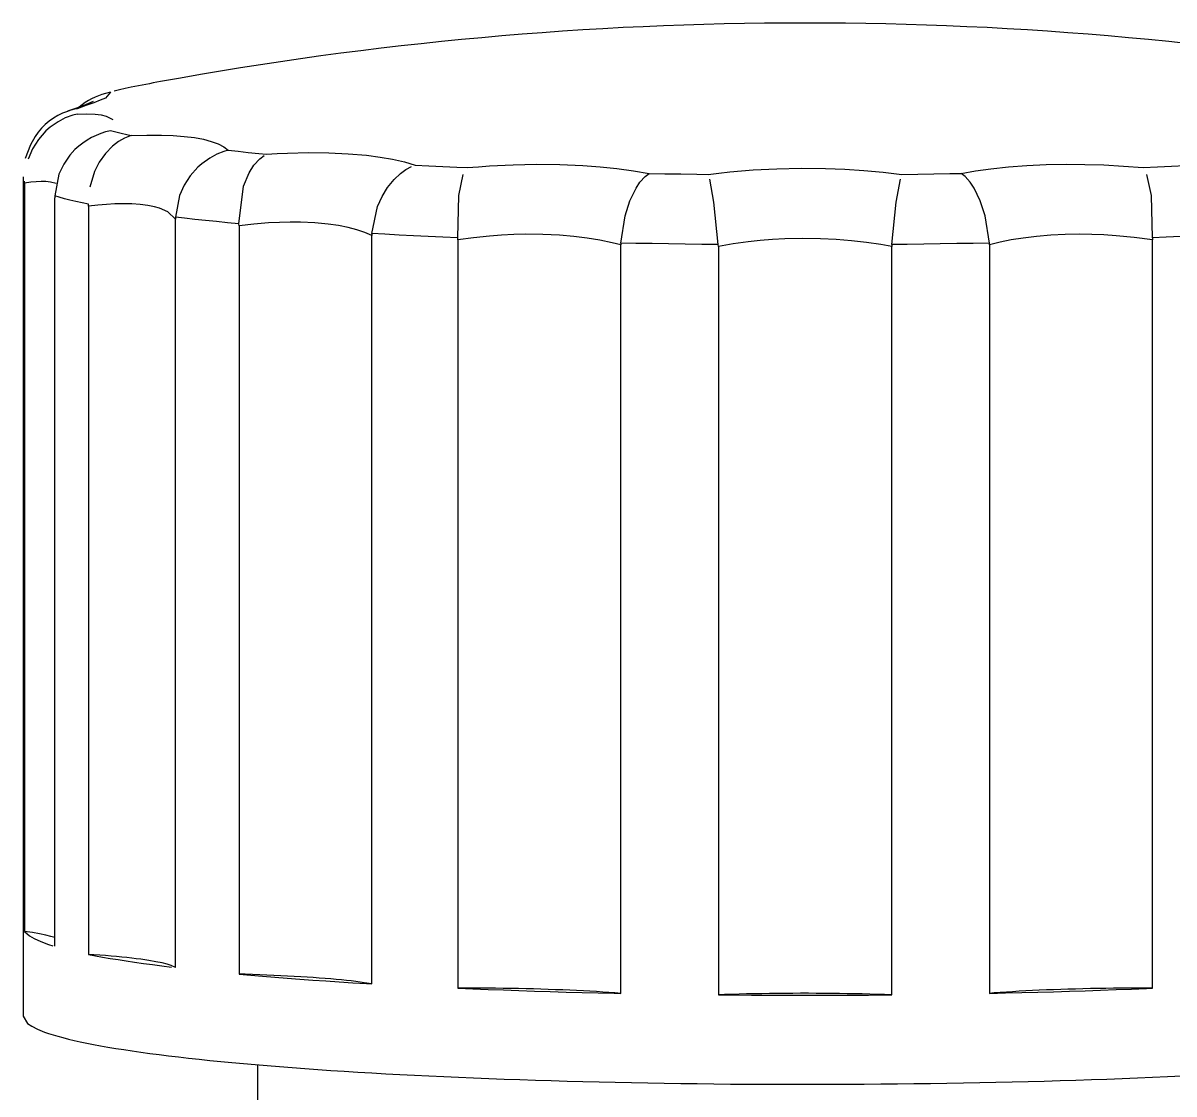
# Model space of a CAD drawing. Header units: millimetres. Extents: x 441156 to 441876, y 4514765 to 4515211.
# Drawn here: x 441628.4805 to 441628.6092, y 4515154.0357 to 4515154.1556 of the extents above; entities that cross this region are included whole.
import ezdxf

# ---------------------------------------------------------------- set-up
doc = ezdxf.new("R2010")
doc.units = ezdxf.units.MM
doc.layers.add('Collettore SL', color=7, linetype='Continuous')
doc.layers.add('Piantone', color=5, linetype='Continuous')

msp = doc.modelspace()

# ---------------------------------------------------------------- linework, layer by layer
at = {"layer": 'Collettore SL', "color": 254, "linetype": 'Continuous'}
msp.add_line((441628.5067088318, 4515154.039009064), (441628.5067088318, 4515154.030216366), dxfattribs=at)
at = {"layer": 'Piantone', "color": 254, "linetype": 'Continuous'}
for p, q in [((441628.4902638507, 4515154.147825108), (441628.4896904514, 4515154.147690244)), ((441628.4804588318, 4515154.138357172), (441628.4804588318, 4515154.044455209)), ((441628.4806346326, 4515154.137657621), (441628.4806342279, 4515154.13787455)), ((441628.4806346326, 4515154.137657621), (441628.4806346326, 4515154.053933977)), ((441628.4840066198, 4515154.136207628), (441628.4840048189, 4515154.135991789)), ((441628.4840048189, 4515154.052268146), (441628.4840048189, 4515154.135991789)), ((441628.4877970334, 4515154.135083712), (441628.4877944721, 4515154.135300594)), ((441628.4877970334, 4515154.135083712), (441628.4877970334, 4515154.051360068)), ((441628.4975048875, 4515154.133834728), (441628.4975010982, 4515154.133618804)), ((441628.4975010982, 4515154.04989516), (441628.4975010982, 4515154.133618804)), ((441628.5046281302, 4515154.132878532), (441628.5046237211, 4515154.133095308)), ((441628.5046281302, 4515154.132878532), (441628.5046281302, 4515154.049154888)), ((441628.5195009406, 4515154.132007302), (441628.51949562, 4515154.131791238)), ((441628.51949562, 4515154.048067594), (441628.51949562, 4515154.131791238)), ((441628.5290978443, 4515154.131308059), (441628.5290921191, 4515154.131524679)), ((441628.5290978443, 4515154.131308059), (441628.5290978443, 4515154.047584415)), ((441628.5473417305, 4515154.130945764), (441628.5473355204, 4515154.130729523)), ((441628.5473355204, 4515154.047005879), (441628.5473355204, 4515154.130729523)), ((441628.558254767, 4515154.130561716), (441628.5582484163, 4515154.130778151)), ((441628.5776692471, 4515154.130778151), (441628.5776628965, 4515154.130561716)), ((441628.5885821431, 4515154.130729523), (441628.588575933, 4515154.130945764)), ((441628.5885821431, 4515154.130729523), (441628.5885821431, 4515154.047005879)), ((441628.6068255444, 4515154.131524679), (441628.6068198192, 4515154.131308059)), ((441628.6068198192, 4515154.047584415), (441628.6068198192, 4515154.131308059)), ((441628.558254767, 4515154.130561716), (441628.558254767, 4515154.046838072)), ((441628.5776628965, 4515154.046838072), (441628.5776628965, 4515154.130561716))]:
    msp.add_line(p, q, dxfattribs=at)
for points in [[(441628.4902638507, 4515154.147825108, 0), (441628.4904403728, 4515154.147827438, 0), (441628.4905690154, 4515154.147815962, 0), (441628.4906807584, 4515154.147747226, 0), (441628.4905791446, 4515154.147618451, 0), (441628.4902510376, 4515154.147423793, 0), (441628.4896992425, 4515154.147167753, 0), (441628.4891069657, 4515154.146923044, 0), (441628.4883803834, 4515154.146642318, 0), (441628.4875053354, 4515154.146320525, 0), (441628.4864992998, 4515154.145964348, 0)], [(441628.4925599707, 4515154.148374933, 0), (441628.4918915335, 4515154.148228724, 0), (441628.4912604158, 4515154.148081259, 0), (441628.490666927, 4515154.147932612, 0), (441628.4902638507, 4515154.147825108, 0)], [(441628.4883169052, 4515154.146765693, 0), (441628.4883119679, 4515154.146763361, 0), (441628.4882604813, 4515154.14673996, 0), (441628.4881322833, 4515154.14668447, 0), (441628.4878976939, 4515154.146587777, 0), (441628.4875206142, 4515154.146439443, 0), (441628.4869659644, 4515154.146230481, 0), (441628.4862088103, 4515154.145956051, 0), (441628.4854290934, 4515154.145682021, 0)], [(441628.4864992998, 4515154.145379236, 0), (441628.4864449605, 4515154.145366243, 0), (441628.4860183927, 4515154.145248991, 0), (441628.4855976921, 4515154.145105922, 0), (441628.4851829482, 4515154.144936637, 0), (441628.4847851454, 4515154.144746033, 0), (441628.4843743775, 4515154.14451769, 0), (441628.4839763902, 4515154.144262729, 0), (441628.4834843638, 4515154.143895322, 0), (441628.4830193429, 4515154.143485495, 0), (441628.4825793033, 4515154.143028451, 0), (441628.4821745956, 4515154.142531505, 0), (441628.4818298285, 4515154.142030193, 0), (441628.4815228903, 4515154.1414983, 0), (441628.4812534131, 4515154.140930601, 0), (441628.4810289188, 4515154.140337353, 0), (441628.4808584626, 4515154.139747324, 0), (441628.4807344907, 4515154.139140684, 0), (441628.4806583794, 4515154.138512063, 0), (441628.4806396807, 4515154.138193525, 0), (441628.4806342279, 4515154.13787455, 0)], [(441628.4864992998, 4515154.145964348, 0), (441628.4864449368, 4515154.14580703, 0), (441628.4864305653, 4515154.145649645, 0), (441628.4864561924, 4515154.145492272, 0), (441628.4864992998, 4515154.145379236, 0)], [(441628.4864992998, 4515154.145379236, 0), (441628.4875846907, 4515154.145393333, 0), (441628.4885200718, 4515154.145353147, 0), (441628.4892086097, 4515154.145272766, 0), (441628.4897682822, 4515154.145150593, 0), (441628.4902026904, 4515154.144983661, 0), (441628.4904986886, 4515154.144774666, 0), (441628.4906550446, 4515154.144523258, 0), (441628.4906699546, 4515154.144231595, 0), (441628.4905396029, 4515154.143894351, 0), (441628.4902638507, 4515154.143518476, 0)], [(441628.4902638507, 4515154.143518476, 0), (441628.4908301188, 4515154.143369025, 0), (441628.491434227, 4515154.143220704, 0), (441628.492075879, 4515154.143073585, 0), (441628.4925599707, 4515154.14296865, 0)], [(441628.4818164288, 4515154.14286631, 0), (441628.4816634809, 4515154.142624177, 0), (441628.4812795307, 4515154.141919415, 0), (441628.4809614113, 4515154.141170861, 0), (441628.4807160275, 4515154.140384348, 0), (441628.4805381479, 4515154.139488686, 0), (441628.4804621033, 4515154.138587474, 0), (441628.4804588318, 4515154.138356146, 0)], [(441628.4925599707, 4515154.14296865, 0), (441628.492514335, 4515154.14295412, 0), (441628.492155973, 4515154.142824568, 0), (441628.491804563, 4515154.142669871, 0), (441628.4914584205, 4515154.142488893, 0), (441628.4911272858, 4515154.142287088, 0), (441628.4907856946, 4515154.142046704, 0), (441628.4904569744, 4515154.141781054, 0), (441628.4900500892, 4515154.141398518, 0), (441628.4896697649, 4515154.140977014, 0), (441628.4893094164, 4515154.140505947, 0), (441628.4889822794, 4515154.139999476, 0), (441628.4887037384, 4515154.13948686, 0), (441628.4884593943, 4515154.138948221, 0), (441628.488245829, 4515154.138371001, 0), (441628.4880718017, 4515154.137773725, 0), (441628.4879418385, 4515154.137176982, 0), (441628.487851664, 4515154.136569149, 0), (441628.4878013401, 4515154.135936187, 0), (441628.4877944721, 4515154.135300594, 0)], [(441628.4925599707, 4515154.14296865, 0), (441628.4943072945, 4515154.143026281, 0), (441628.4959439304, 4515154.143025621, 0), (441628.4972757453, 4515154.142976289, 0), (441628.4985005509, 4515154.14288154, 0), (441628.4996317346, 4515154.142738667, 0), (441628.5006409712, 4515154.142549731, 0), (441628.501527101, 4515154.142314344, 0), (441628.5022817049, 4515154.142034506, 0), (441628.5029117721, 4515154.141704942, 0), (441628.503399563, 4515154.141332326, 0)], [(441628.4862730926, 4515154.141393179, 0), (441628.4861445039, 4515154.141263812, 0), (441628.4857137567, 4515154.140782151, 0), (441628.4853424061, 4515154.140291759, 0), (441628.4850118366, 4515154.139773767, 0), (441628.4847173754, 4515154.139215919, 0), (441628.4844710664, 4515154.138635952, 0), (441628.4842797934, 4515154.138053889, 0), (441628.4841378602, 4515154.13745845, 0), (441628.484044881, 4515154.136835702, 0), (441628.4840066198, 4515154.136207628, 0)], [(441628.503399563, 4515154.141332326, 0), (441628.503347738, 4515154.14131873, 0), (441628.5029393444, 4515154.14119673, 0), (441628.5025363142, 4515154.141049826, 0), (441628.5021366809, 4515154.140876923, 0), (441628.5017517385, 4515154.140683239, 0), (441628.5013517082, 4515154.140451678, 0), (441628.5009636717, 4515154.140194981, 0), (441628.5004786423, 4515154.139824243, 0), (441628.5000198129, 4515154.139414589, 0), (441628.4995791658, 4515154.138955644, 0), (441628.4991728876, 4515154.13846112, 0), (441628.4988207769, 4515154.13795961, 0), (441628.4985054146, 4515154.137431692, 0), (441628.4982223238, 4515154.136864968, 0), (441628.4979830706, 4515154.136277538, 0), (441628.4977945212, 4515154.135689639, 0), (441628.4976512759, 4515154.135089817, 0), (441628.4975527822, 4515154.134464126, 0), (441628.4975048875, 4515154.133834728, 0)], [(441628.503399563, 4515154.141332326, 0), (441628.5045181619, 4515154.141208767, 0), (441628.5056678855, 4515154.141087399, 0), (441628.5068481695, 4515154.14096828, 0), (441628.5077148569, 4515154.140884103, 0)], [(441628.5077148569, 4515154.140884103, 0), (441628.5088898808, 4515154.140954443, 0), (441628.5100486837, 4515154.14100775, 0), (441628.5124055566, 4515154.141063234, 0), (441628.5146586929, 4515154.141042721, 0), (441628.5168523096, 4515154.140941935, 0), (441628.5189027812, 4515154.140761307, 0), (441628.5204118046, 4515154.140562728, 0), (441628.5218150861, 4515154.140316053, 0), (441628.5231295766, 4515154.140016373, 0), (441628.5243220759, 4515154.139669579, 0)], [(441628.5046237211, 4515154.133095308, 0), (441628.5046125213, 4515154.133712586, 0), (441628.504629093, 4515154.134328568, 0), (441628.5046751645, 4515154.134956872, 0), (441628.5047502394, 4515154.135574644, 0), (441628.504850483, 4515154.136160159, 0), (441628.504976924, 4515154.136727766, 0), (441628.5051334254, 4515154.13728864, 0), (441628.5053157011, 4515154.137823078, 0), (441628.5055212858, 4515154.138324524, 0), (441628.5057498301, 4515154.138793346, 0), (441628.5060071254, 4515154.139237937, 0), (441628.5062854264, 4515154.139642221, 0), (441628.5064938976, 4515154.13990224, 0), (441628.506711276, 4515154.140139984, 0), (441628.5069388112, 4515154.140356398, 0), (441628.5071698854, 4515154.140545616, 0), (441628.5074234008, 4515154.140720914, 0), (441628.5076834292, 4515154.14086839, 0), (441628.5077148569, 4515154.140884103, 0)], [(441628.5195009406, 4515154.132007302, 0), (441628.5195503527, 4515154.132617947, 0), (441628.5196384502, 4515154.133230899, 0), (441628.5197672382, 4515154.133850848, 0), (441628.5199351843, 4515154.134464134, 0), (441628.5201318187, 4515154.135040642, 0), (441628.5203624137, 4515154.13560259, 0), (441628.5206295449, 4515154.13615346, 0), (441628.5209286186, 4515154.136681268, 0), (441628.5212510569, 4515154.137172532, 0), (441628.5216004315, 4515154.137634153, 0), (441628.5219799452, 4515154.138068317, 0), (441628.5223826206, 4515154.138464995, 0), (441628.5226766208, 4515154.138718322, 0), (441628.5229793555, 4515154.138950261, 0), (441628.5232909162, 4515154.13916053, 0), (441628.523602767, 4515154.13934384, 0), (441628.5239394252, 4515154.139512734, 0), (441628.5242811656, 4515154.139654558, 0), (441628.5243220759, 4515154.139669579, 0)], [(441628.5243220759, 4515154.139669579, 0), (441628.5258580861, 4515154.139586817, 0), (441628.5274147514, 4515154.139507039, 0), (441628.5289913079, 4515154.139430287, 0), (441628.5301360557, 4515154.139377022, 0)], [(441628.5301360557, 4515154.139377022, 0), (441628.5314025295, 4515154.139484882, 0), (441628.5326694666, 4515154.139575468, 0), (441628.5353054729, 4515154.139707683, 0), (441628.5379077753, 4515154.139761788, 0), (441628.5405318438, 4515154.139735038, 0), (441628.543081475, 4515154.139625106, 0), (441628.5450313814, 4515154.139479683, 0), (441628.546914084, 4515154.139283506, 0), (441628.5487544509, 4515154.13903231, 0), (441628.5505078256, 4515154.138730788, 0)], [(441628.5854098379, 4515154.138730788, 0), (441628.5870432176, 4515154.13901375, 0), (441628.5887601738, 4515154.139253814, 0), (441628.5907348478, 4515154.139465999, 0), (441628.5927848014, 4515154.139621981, 0), (441628.594945491, 4515154.139722207, 0), (441628.5971623705, 4515154.139762341, 0), (441628.5992636706, 4515154.139745431, 0), (441628.6013935345, 4515154.139676542, 0), (441628.603583073, 4515154.139553183, 0), (441628.6057816079, 4515154.139377022, 0)], [(441628.6057816079, 4515154.139377022, 0), (441628.607371981, 4515154.139451578, 0), (441628.6089430178, 4515154.139529185, 0), (441628.6104939473, 4515154.139609806, 0), (441628.6115955876, 4515154.139669579, 0)], [(441628.4806342279, 4515154.13787455, 0), (441628.4805357996, 4515154.138037375, 0), (441628.480477335, 4515154.138200346, 0), (441628.4804588318, 4515154.138357172, 0)], [(441628.5290921191, 4515154.131524679, 0), (441628.5290650117, 4515154.132141368, 0), (441628.5290490866, 4515154.132757361, 0), (441628.5290446709, 4515154.133386305, 0), (441628.5290525662, 4515154.134005353, 0), (441628.529072169, 4515154.13459271, 0), (441628.5291035341, 4515154.135162742, 0), (441628.5291480372, 4515154.135726704, 0), (441628.5292048088, 4515154.136264815, 0), (441628.5292732219, 4515154.136770473, 0), (441628.5293532572, 4515154.137244035, 0), (441628.5294472449, 4515154.137694025, 0), (441628.5295526013, 4515154.138104206, 0), (441628.5296336469, 4515154.138368674, 0), (441628.5297198433, 4515154.138611084, 0), (441628.5298117305, 4515154.138832407, 0), (441628.5299066291, 4515154.139026634, 0), (441628.5300124261, 4515154.139207454, 0), (441628.5301226266, 4515154.13936062, 0), (441628.5301360557, 4515154.139377022, 0)], [(441628.5473417305, 4515154.130945764, 0), (441628.5473893203, 4515154.131560083, 0), (441628.5474607887, 4515154.132173304, 0), (441628.5475585557, 4515154.132799006, 0), (441628.5476796587, 4515154.133414462, 0), (441628.5478184192, 4515154.133998039, 0), (441628.5479766311, 4515154.134564048, 0), (441628.5481580717, 4515154.135123666, 0), (441628.5483568874, 4515154.135657271, 0), (441628.5485700321, 4515154.136158338, 0), (441628.5487968983, 4515154.136627243, 0), (441628.5490424704, 4515154.137072424, 0), (441628.5492987332, 4515154.137477817, 0), (441628.5494853162, 4515154.137738938, 0), (441628.5496755971, 4515154.137978045, 0), (441628.5498705568, 4515154.138196099, 0), (441628.5500645425, 4515154.138387183, 0), (441628.5502731082, 4515154.138564743, 0), (441628.5504827644, 4515154.138714753, 0), (441628.5505078256, 4515154.138730788, 0)], [(441628.5505078256, 4515154.138730788, 0), (441628.5522759815, 4515154.138698803, 0), (441628.5540518317, 4515154.138670241, 0), (441628.5558345047, 4515154.138645113, 0), (441628.5571192394, 4515154.138629184, 0)], [(441628.5571192394, 4515154.138629184, 0), (441628.5583244077, 4515154.138775027, 0), (441628.5595466677, 4515154.138903867, 0), (441628.5621438661, 4515154.139116504, 0), (441628.5647814586, 4515154.139251137, 0), (441628.5675194775, 4515154.139306791, 0), (441628.5702607451, 4515154.139278168, 0), (441628.572416347, 4515154.139195839, 0), (441628.5745513891, 4515154.139061406, 0), (441628.5766956569, 4515154.138871445, 0), (441628.5787984241, 4515154.138629184, 0)], [(441628.5582484163, 4515154.130778151, 0), (441628.5582086708, 4515154.131393813, 0), (441628.5581621696, 4515154.132008846, 0), (441628.5581077994, 4515154.132636886, 0), (441628.5580475628, 4515154.13325513, 0), (441628.5579841604, 4515154.133841813, 0), (441628.5579166666, 4515154.134411289, 0), (441628.5578438037, 4515154.134974817, 0), (441628.5577682236, 4515154.135512639, 0), (441628.5576912134, 4515154.136018164, 0), (441628.5576130864, 4515154.136491757, 0), (441628.55753243, 4515154.136941951, 0), (441628.5574521344, 4515154.137352517, 0), (441628.5573959792, 4515154.137617367, 0), (441628.557340597, 4515154.137860251, 0), (441628.5572857532, 4515154.138082143, 0), (441628.55723303, 4515154.138277018, 0), (441628.557178348, 4515154.138458624, 0), (441628.5571254287, 4515154.13861267, 0), (441628.5571192394, 4515154.138629184, 0)], [(441628.5776692471, 4515154.130778151, 0), (441628.5777089928, 4515154.131393813, 0), (441628.5777554939, 4515154.132008846, 0), (441628.5778098641, 4515154.132636886, 0), (441628.5778701007, 4515154.13325513, 0), (441628.5779335031, 4515154.133841813, 0), (441628.578000997, 4515154.134411289, 0), (441628.5780738599, 4515154.134974817, 0), (441628.5781494399, 4515154.135512639, 0), (441628.57822645, 4515154.136018164, 0), (441628.5783045771, 4515154.136491757, 0), (441628.5783852335, 4515154.136941951, 0), (441628.5784655291, 4515154.137352517, 0), (441628.5785216843, 4515154.137617367, 0), (441628.5785770665, 4515154.137860251, 0), (441628.5786319103, 4515154.138082143, 0), (441628.5786846335, 4515154.138277018, 0), (441628.5787393155, 4515154.138458624, 0), (441628.5787922348, 4515154.13861267, 0), (441628.5787984241, 4515154.138629184, 0)], [(441628.5787984241, 4515154.138629184, 0), (441628.5805854602, 4515154.138651836, 0), (441628.5823663014, 4515154.138677931, 0), (441628.5841400743, 4515154.138707459, 0), (441628.5854098379, 4515154.138730788, 0)], [(441628.588575933, 4515154.130945764, 0), (441628.5885283432, 4515154.131560083, 0), (441628.5884568748, 4515154.132173304, 0), (441628.5883591078, 4515154.132799006, 0), (441628.5882380048, 4515154.133414462, 0), (441628.5880992443, 4515154.133998039, 0), (441628.5879410324, 4515154.134564048, 0), (441628.5877595918, 4515154.135123666, 0), (441628.5875607762, 4515154.135657271, 0), (441628.5873476314, 4515154.136158338, 0), (441628.5871207652, 4515154.136627243, 0), (441628.5868751931, 4515154.137072424, 0), (441628.5866189303, 4515154.137477817, 0), (441628.5864323473, 4515154.137738938, 0), (441628.5862420665, 4515154.137978045, 0), (441628.5860471067, 4515154.138196099, 0), (441628.585853121, 4515154.138387183, 0), (441628.5856445553, 4515154.138564743, 0), (441628.5854348991, 4515154.138714753, 0), (441628.5854098379, 4515154.138730788, 0)], [(441628.6068255444, 4515154.131524679, 0), (441628.6068526519, 4515154.132141368, 0), (441628.606868577, 4515154.132757361, 0), (441628.6068729926, 4515154.133386305, 0), (441628.6068650973, 4515154.134005353, 0), (441628.6068454945, 4515154.13459271, 0), (441628.6068141294, 4515154.135162742, 0), (441628.6067696263, 4515154.135726704, 0), (441628.6067128547, 4515154.136264815, 0), (441628.6066444417, 4515154.136770473, 0), (441628.6065644063, 4515154.137244035, 0), (441628.6064704186, 4515154.137694025, 0), (441628.6063650622, 4515154.138104206, 0), (441628.6062840166, 4515154.138368674, 0), (441628.6061978202, 4515154.138611084, 0), (441628.606105933, 4515154.138832407, 0), (441628.6060110344, 4515154.139026634, 0), (441628.6059052374, 4515154.139207454, 0), (441628.6057950369, 4515154.13936062, 0), (441628.6057816079, 4515154.139377022, 0)], [(441628.4841841236, 4515154.137611124, 0), (441628.4839547846, 4515154.137689631, 0), (441628.4835271905, 4515154.137771802, 0), (441628.4829988786, 4515154.13781226, 0), (441628.4825024658, 4515154.137814412, 0), (441628.4819445095, 4515154.137789601, 0), (441628.4813189146, 4515154.137737174, 0), (441628.4806346326, 4515154.137657621, 0)], [(441628.4877944721, 4515154.135300594, 0), (441628.487063014, 4515154.135450667, 0), (441628.4863685358, 4515154.135602066, 0), (441628.4857113551, 4515154.135754727, 0), (441628.485091772, 4515154.135908576, 0), (441628.4845100699, 4515154.136063545, 0), (441628.4840066198, 4515154.136207628, 0)], [(441628.4975010982, 4515154.133618804, 0), (441628.4974987183, 4515154.133623188, 0), (441628.4971661712, 4515154.13405722, 0), (441628.4966736067, 4515154.134432429, 0), (441628.4962431363, 4515154.134654289, 0), (441628.4957388259, 4515154.134846161, 0), (441628.495163071, 4515154.13500695, 0), (441628.4944159866, 4515154.1351524, 0), (441628.4935800977, 4515154.135255618, 0), (441628.492640615, 4515154.135316781, 0), (441628.4916177085, 4515154.135333399, 0), (441628.4907374867, 4515154.135314396, 0), (441628.4898095292, 4515154.135266749, 0), (441628.488824508, 4515154.13518957, 0), (441628.4877970334, 4515154.135083712, 0)], [(441628.5046237211, 4515154.133095308, 0), (441628.5033474579, 4515154.133214525, 0), (441628.5021007305, 4515154.133336093, 0), (441628.5008841088, 4515154.133459956, 0), (441628.4996981489, 4515154.133586058, 0), (441628.498543393, 4515154.133714342, 0), (441628.4975048875, 4515154.133834728, 0)], [(441628.51949562, 4515154.131791238, 0), (441628.5186878305, 4515154.13213822, 0), (441628.5178095173, 4515154.132434117, 0), (441628.516842718, 4515154.132687798, 0), (441628.5157697951, 4515154.132901411, 0), (441628.5146140312, 4515154.133068433, 0), (441628.5131125082, 4515154.133206707, 0), (441628.5115088382, 4515154.133274382, 0), (441628.5103536713, 4515154.133279533, 0), (441628.5091589282, 4515154.13325117, 0), (441628.5079308902, 4515154.133189546, 0), (441628.5062997989, 4515154.133060993, 0), (441628.5046281302, 4515154.132878532, 0)], [(441628.5290921191, 4515154.131524679, 0), (441628.527424987, 4515154.131598663, 0), (441628.525776384, 4515154.131675736, 0), (441628.524147064, 4515154.131755863, 0), (441628.5225377716, 4515154.131839008, 0), (441628.5209492425, 4515154.131925132, 0), (441628.5195009406, 4515154.132007302, 0)], [(441628.5473355204, 4515154.130729523, 0), (441628.5463611582, 4515154.130979536, 0), (441628.5450137233, 4515154.131265584, 0), (441628.5435943324, 4515154.131502348, 0), (441628.5420766177, 4515154.131691651, 0), (441628.5404991617, 4515154.131826637, 0), (441628.5386310157, 4515154.131913126, 0), (441628.5367095797, 4515154.131926628, 0), (441628.5353657257, 4515154.131893374, 0), (441628.534006889, 4515154.131825767, 0), (441628.5326400977, 4515154.131724267, 0), (441628.5308677075, 4515154.131543409, 0), (441628.5290978443, 4515154.131308059, 0)], [(441628.6068198192, 4515154.131308059, 0), (441628.6068008053, 4515154.131310879, 0), (441628.6047889719, 4515154.131573461, 0), (441628.6027757644, 4515154.131765418, 0), (441628.6013995332, 4515154.131855149, 0), (441628.6000331859, 4515154.131910215, 0), (441628.5986839372, 4515154.131930224, 0), (441628.5970455575, 4515154.131906196, 0), (441628.5954476324, 4515154.131828578, 0), (441628.5938647888, 4515154.131694132, 0), (441628.5923418946, 4515154.131505045, 0), (441628.5910264331, 4515154.131288406, 0), (441628.5897705595, 4515154.13102924, 0), (441628.5885821431, 4515154.130729523, 0)], [(441628.6164167229, 4515154.132007302, 0), (441628.6148480191, 4515154.13191846, 0), (441628.6132578808, 4515154.131832561, 0), (441628.6116470349, 4515154.131749645, 0), (441628.6100162179, 4515154.13166975, 0), (441628.6083661751, 4515154.131592912, 0), (441628.6068255444, 4515154.131524679, 0)], [(441628.5582484163, 4515154.130778151, 0), (441628.556391496, 4515154.130797977, 0), (441628.5545398634, 4515154.130821259, 0), (441628.552694365, 4515154.130847985, 0), (441628.5508558445, 4515154.130878144, 0), (441628.5490251422, 4515154.130911722, 0), (441628.5473417305, 4515154.130945764, 0)], [(441628.5776628965, 4515154.130561716, 0), (441628.5764539841, 4515154.130778178, 0), (441628.5748289833, 4515154.131018545, 0), (441628.5731678533, 4515154.131207969, 0), (441628.5714417995, 4515154.131347422, 0), (441628.5696963336, 4515154.131431341, 0), (441628.5676868907, 4515154.131458241, 0), (441628.5656794421, 4515154.131411362, 0), (441628.5643089898, 4515154.131336396, 0), (441628.5629499552, 4515154.131227021, 0), (441628.5616092656, 4515154.131083913, 0), (441628.5599093532, 4515154.130849692, 0), (441628.558254767, 4515154.130561716, 0)], [(441628.588575933, 4515154.130945764, 0), (441628.5867531964, 4515154.130909042, 0), (441628.5849218684, 4515154.130875723, 0), (441628.583082786, 4515154.130845825, 0), (441628.5812367901, 4515154.130819362, 0), (441628.5793847243, 4515154.130796343, 0), (441628.5776692471, 4515154.130778151, 0)], [(441628.4806346326, 4515154.053933977, 0), (441628.4807731158, 4515154.053771374, 0), (441628.4809514541, 4515154.053609065, 0), (441628.4811695662, 4515154.053447125, 0), (441628.4814273522, 4515154.05328563, 0), (441628.4817246944, 4515154.053124651, 0), (441628.4820614567, 4515154.052964264, 0), (441628.4824374852, 4515154.052804541, 0), (441628.4828526081, 4515154.052645554, 0), (441628.4833066356, 4515154.052487378, 0), (441628.4837993602, 4515154.052330083, 0), (441628.4840048189, 4515154.052268146, 0)], [(441628.4840048189, 4515154.05323659, 0), (441628.4837960749, 4515154.053310435, 0), (441628.4835578884, 4515154.053383601, 0), (441628.4832905493, 4515154.053455998, 0), (441628.4829943834, 4515154.053527538, 0), (441628.4826697517, 4515154.053598133, 0), (441628.4823170495, 4515154.053667697, 0), (441628.4819367066, 4515154.053736147, 0), (441628.4815291864, 4515154.053803397, 0), (441628.4810949854, 4515154.053869368, 0), (441628.4806346326, 4515154.053933977, 0)], [(441628.4877970334, 4515154.051360068, 0), (441628.4885652616, 4515154.051211398, 0), (441628.4893697829, 4515154.051064194, 0), (441628.4902102296, 4515154.050918523, 0), (441628.4910862175, 4515154.050774451, 0), (441628.4919973462, 4515154.050632044, 0), (441628.4929431991, 4515154.050491367, 0), (441628.4939233438, 4515154.050352486, 0), (441628.4949373325, 4515154.050215461, 0), (441628.4959847014, 4515154.050080359, 0), (441628.4970649718, 4515154.049947238, 0), (441628.4975010982, 4515154.04989516, 0)], [(441628.4975010982, 4515154.04989516, 0), (441628.4973772436, 4515154.049970444, 0), (441628.4972233187, 4515154.050045305, 0), (441628.4970395112, 4515154.050119652, 0), (441628.4968260448, 4515154.050193396, 0), (441628.4965831798, 4515154.050266445, 0), (441628.496311212, 4515154.050338711, 0), (441628.4960104726, 4515154.050410105, 0), (441628.4956813283, 4515154.050480541, 0), (441628.4953241799, 4515154.050549934, 0), (441628.4949394627, 4515154.050618197, 0), (441628.4945276452, 4515154.050685248, 0), (441628.4940892293, 4515154.050751007, 0), (441628.4936247491, 4515154.050815391, 0), (441628.4931347704, 4515154.050878325, 0), (441628.4926198903, 4515154.050939729, 0), (441628.4920807361, 4515154.050999529, 0), (441628.4915179646, 4515154.051057653, 0), (441628.4909322615, 4515154.05111403, 0), (441628.4903243403, 4515154.051168591, 0), (441628.4896949418, 4515154.051221269, 0), (441628.4890448327, 4515154.051272002, 0), (441628.4883748052, 4515154.051320725, 0), (441628.4877970334, 4515154.051360068, 0)], [(441628.5046281302, 4515154.049154888, 0), (441628.5059334437, 4515154.049038085, 0), (441628.5072671107, 4515154.04892374, 0), (441628.5086285218, 4515154.048811907, 0), (441628.5100170546, 4515154.048702636, 0), (441628.5114320742, 4515154.048595977, 0), (441628.5128729339, 4515154.048491979, 0), (441628.514338975, 4515154.04839069, 0), (441628.5158295273, 4515154.048292155, 0), (441628.5173439095, 4515154.048196421, 0), (441628.5188814293, 4515154.048103531, 0), (441628.51949562, 4515154.048067594, 0)], [(441628.51949562, 4515154.048067594, 0), (441628.5190838025, 4515154.048134645, 0), (441628.5186453866, 4515154.048200404, 0), (441628.5181809064, 4515154.048264788, 0), (441628.5176909277, 4515154.048327721, 0), (441628.5171760477, 4515154.048389126, 0), (441628.5166368934, 4515154.048448926, 0), (441628.5160741219, 4515154.04850705, 0), (441628.5154884188, 4515154.048563426, 0), (441628.5148804976, 4515154.048617988, 0), (441628.5142510991, 4515154.048670666, 0), (441628.5136009901, 4515154.048721398, 0), (441628.5129309625, 4515154.048770122, 0), (441628.5122418328, 4515154.048816779, 0), (441628.5115344405, 4515154.04886131, 0), (441628.5108096475, 4515154.048903663, 0), (441628.5100683368, 4515154.048943785, 0), (441628.5093114116, 4515154.048981628, 0), (441628.5085397942, 4515154.049017146, 0), (441628.5077544245, 4515154.049050295, 0), (441628.5069562595, 4515154.049081035, 0), (441628.5061462716, 4515154.049109329, 0), (441628.5053254476, 4515154.049135141, 0), (441628.5046281302, 4515154.049154888, 0)], [(441628.5473355204, 4515154.047005879, 0), (441628.5466854113, 4515154.047056611, 0), (441628.5460153838, 4515154.047105335, 0), (441628.545326254, 4515154.04715199, 0), (441628.5446188617, 4515154.047196522, 0), (441628.5438940687, 4515154.047238875, 0), (441628.5431527581, 4515154.047278997, 0), (441628.5423958329, 4515154.04731684, 0), (441628.5416242154, 4515154.047352358, 0), (441628.5408388458, 4515154.047385507, 0), (441628.5400406808, 4515154.047416247, 0), (441628.5392306928, 4515154.047444541, 0), (441628.5384098688, 4515154.047470354, 0), (441628.5375792088, 4515154.047493653, 0), (441628.5367397249, 4515154.047514413, 0), (441628.5358924397, 4515154.047532606, 0), (441628.5350383856, 4515154.047548211, 0), (441628.5341786031, 4515154.047561209, 0), (441628.5333141398, 4515154.047571584, 0), (441628.5324460487, 4515154.047579322, 0), (441628.5315753878, 4515154.047584415, 0), (441628.5307032174, 4515154.047586858, 0), (441628.5298306005, 4515154.047586646, 0), (441628.5290978443, 4515154.047584415, 0)], [(441628.5290978443, 4515154.047584415, 0), (441628.530782803, 4515154.047513566, 0), (441628.5324847559, 4515154.047445873, 0), (441628.534202925, 4515154.047381367, 0), (441628.5359365251, 4515154.047320075, 0), (441628.5376847634, 4515154.04726203, 0), (441628.5394468409, 4515154.047207254, 0), (441628.5412219522, 4515154.047155775, 0), (441628.5430092856, 4515154.047107615, 0), (441628.5448080242, 4515154.047062797, 0), (441628.5466173458, 4515154.04702134, 0), (441628.5473355204, 4515154.047005879, 0)], [(441628.5776628965, 4515154.046838072, 0), (441628.5768529086, 4515154.046866366, 0), (441628.5760320846, 4515154.046892178, 0), (441628.5752014246, 4515154.046915479, 0), (441628.5743619406, 4515154.046936238, 0), (441628.5735146554, 4515154.046954432, 0), (441628.5726606013, 4515154.046970036, 0), (441628.5718008188, 4515154.046983033, 0), (441628.5709363555, 4515154.046993408, 0), (441628.5700682645, 4515154.047001148, 0), (441628.5691976034, 4515154.047006241, 0), (441628.5683254332, 4515154.047008683, 0), (441628.5674528162, 4515154.047008471, 0), (441628.5665808158, 4515154.047005605, 0), (441628.5657104943, 4515154.047000088, 0), (441628.564842912, 4515154.046991928, 0), (441628.563979126, 4515154.046981133, 0), (441628.5631201887, 4515154.046967717, 0), (441628.5622671465, 4515154.046951697, 0), (441628.5614210387, 4515154.046933092, 0), (441628.5605828962, 4515154.046911925, 0), (441628.5597537402, 4515154.046888222, 0), (441628.5589345808, 4515154.046862011, 0), (441628.558254767, 4515154.046838072, 0)], [(441628.6068198192, 4515154.047584415, 0), (441628.6059476489, 4515154.047586858, 0), (441628.605075032, 4515154.047586646, 0), (441628.6042030316, 4515154.047583779, 0), (441628.60333271, 4515154.047578263, 0), (441628.6024651278, 4515154.047570102, 0), (441628.6016013417, 4515154.047559308, 0), (441628.6007424044, 4515154.047545892, 0), (441628.5998893622, 4515154.047529873, 0), (441628.5990432544, 4515154.047511267, 0), (441628.598205112, 4515154.0474901, 0), (441628.597375956, 4515154.047466396, 0), (441628.5965567966, 4515154.047440185, 0), (441628.5957486319, 4515154.047411499, 0), (441628.5949524464, 4515154.047380371, 0), (441628.5941692103, 4515154.047346841, 0), (441628.5933998777, 4515154.047310948, 0), (441628.5926453861, 4515154.047272738, 0), (441628.5919066545, 4515154.047232256, 0), (441628.591184583, 4515154.047189551, 0), (441628.5904800515, 4515154.047144677, 0), (441628.5897939181, 4515154.047097687, 0), (441628.589127019, 4515154.047048638, 0), (441628.5885821431, 4515154.047005879, 0)], [(441628.5885821431, 4515154.047005879, 0), (441628.5903954214, 4515154.047046, 0), (441628.5921984432, 4515154.047089492, 0), (441628.5939903844, 4515154.047136334, 0), (441628.5957704259, 4515154.047186503, 0), (441628.5975377538, 4515154.047239978, 0), (441628.5992915602, 4515154.047296734, 0), (441628.6010310436, 4515154.047356745, 0), (441628.6027554087, 4515154.047419983, 0), (441628.6044638672, 4515154.04748642, 0), (441628.6061556382, 4515154.047556026, 0), (441628.6068198192, 4515154.047584415, 0)], [(441628.558254767, 4515154.046838072, 0), (441628.56011614, 4515154.046821723, 0), (441628.5619810981, 4515154.046808845, 0), (441628.5638487889, 4515154.046799446, 0), (441628.5657183584, 4515154.046793529, 0), (441628.5675889521, 4515154.046791096, 0), (441628.5694597149, 4515154.04679215, 0), (441628.5713297916, 4515154.04679669, 0), (441628.5731983274, 4515154.046804712, 0), (441628.575064468, 4515154.046816216, 0), (441628.5769273604, 4515154.046831192, 0), (441628.5776628965, 4515154.046838072, 0)], [(441628.4804588318, 4515154.044455209, 0), (441628.4804788312, 4515154.044292167, 0), (441628.4805388203, 4515154.044129199, 0), (441628.4806387717, 4515154.043966381, 0), (441628.4807786398, 4515154.043803787, 0), (441628.4809583605, 4515154.04364149, 0), (441628.4811778517, 4515154.043479565, 0), (441628.481437013, 4515154.043318085, 0), (441628.4817357261, 4515154.043157126, 0), (441628.4820738542, 4515154.04299676, 0), (441628.482451243, 4515154.042837061, 0), (441628.4828677199, 4515154.042678102, 0), (441628.4833230944, 4515154.042519955, 0), (441628.4838171584, 4515154.042362693, 0), (441628.4843496861, 4515154.042206386, 0), (441628.4849204341, 4515154.042051109, 0), (441628.4855291413, 4515154.04189693, 0), (441628.4861755297, 4515154.04174392, 0), (441628.4868593035, 4515154.04159215, 0), (441628.4875801504, 4515154.041441689, 0), (441628.4883377408, 4515154.041292606, 0), (441628.4891317284, 4515154.041144968, 0), (441628.4899617502, 4515154.040998843, 0), (441628.4908274267, 4515154.040854299, 0), (441628.4917283624, 4515154.0407114, 0), (441628.4926641452, 4515154.040570213, 0), (441628.4936343475, 4515154.040430801, 0), (441628.4946385257, 4515154.04029323, 0), (441628.4956762208, 4515154.04015756, 0), (441628.4967469585, 4515154.040023856, 0), (441628.4978502492, 4515154.039892177, 0), (441628.4989855886, 4515154.039762584, 0), (441628.5001524577, 4515154.039635137, 0), (441628.5013503232, 4515154.039509892, 0), (441628.5025786374, 4515154.039386909, 0), (441628.5038368388, 4515154.039266243, 0), (441628.5051243523, 4515154.039147948, 0), (441628.5064405893, 4515154.039032079, 0), (441628.5077849482, 4515154.03891869, 0), (441628.5091568143, 4515154.038807831, 0), (441628.5105555605, 4515154.038699553, 0), (441628.5119805475, 4515154.038593908, 0), (441628.5134311238, 4515154.038490941, 0), (441628.5149066264, 4515154.038390701, 0), (441628.5164063807, 4515154.038293233, 0), (441628.5179297011, 4515154.038198582, 0), (441628.5194758914, 4515154.038106791, 0), (441628.5210442447, 4515154.038017902, 0), (441628.522634044, 4515154.037931955, 0), (441628.5242445627, 4515154.037848991, 0), (441628.5258750644, 4515154.037769048, 0), (441628.5275248038, 4515154.037692159, 0), (441628.5291930269, 4515154.037618363, 0), (441628.530878971, 4515154.037547692, 0), (441628.5325818654, 4515154.037480178, 0), (441628.5343009316, 4515154.037415854, 0), (441628.5360353839, 4515154.037354747, 0), (441628.5377844293, 4515154.037296886, 0), (441628.5395472684, 4515154.037242296, 0), (441628.5413230952, 4515154.037191004, 0), (441628.5431110979, 4515154.037143034, 0), (441628.5449104594, 4515154.037098406, 0), (441628.5467203569, 4515154.03705714, 0), (441628.5485399632, 4515154.037019257, 0), (441628.5503684464, 4515154.036984772, 0), (441628.5522049707, 4515154.036953704, 0), (441628.5540486966, 4515154.036926063, 0), (441628.5558987812, 4515154.036901865, 0), (441628.5577543788, 4515154.036881119, 0), (441628.5596146412, 4515154.036863836, 0), (441628.561478718, 4515154.036850023, 0), (441628.563345757, 4515154.036839687, 0), (441628.5652149047, 4515154.036832832, 0), (441628.5670853068, 4515154.036829461, 0), (441628.5689561082, 4515154.036829577, 0), (441628.5708264538, 4515154.036833177, 0), (441628.5726954885, 4515154.036840263, 0), (441628.5745623578, 4515154.03685083, 0), (441628.5764262085, 4515154.036864872, 0), (441628.5782861886, 4515154.036882385, 0), (441628.5801414477, 4515154.036903359, 0), (441628.5819911378, 4515154.036927786, 0), (441628.5838344132, 4515154.036955653, 0), (441628.5856704315, 4515154.036986948, 0), (441628.5874983533, 4515154.037021658, 0), (441628.5893173429, 4515154.037059765, 0), (441628.591126569, 4515154.037101254, 0), (441628.5929252044, 4515154.037146104, 0), (441628.5947124269, 4515154.037194296, 0), (441628.5964874196, 4515154.037245806, 0), (441628.598249371, 4515154.037300612, 0), (441628.5999974757, 4515154.037358689, 0), (441628.6017309346, 4515154.037420009, 0), (441628.6034489552, 4515154.037484546, 0), (441628.6051507522, 4515154.037552269, 0), (441628.6068355478, 4515154.037623148, 0), (441628.6085025716, 4515154.03769715, 0), (441628.6101510616, 4515154.037774242, 0)]]:
    msp.add_polyline3d(points, dxfattribs=at)
for centre, radius, start, end in [((441628.5679588317, 4515153.755558746), 0.4000000000000004, 79.61262460850716, 100.387689918292), ((441628.5337368927, 4515153.942713132), 0.2097426179404293, 100.4091997513405, 101.3218690741004), ((441628.4917701702, 4515154.14011081), 0.007859033934457527, 105.3437386892329, 129.6915356371372), ((441628.4877588089, 4515154.138957584), 0.007115624986808733, 109.199870545969, 146.7333169336058), ((441628.4878140047, 4515154.138821091), 0.00726318488008082, 100.4284899079484, 109.2569666309968), ((441628.4918824979, 4515154.135653881), 0.00802705018629224, 101.6299017178484, 134.3442481318448)]:
    msp.add_arc(centre, radius, start, end, dxfattribs=at)

doc.saveas('drawing.dxf')
